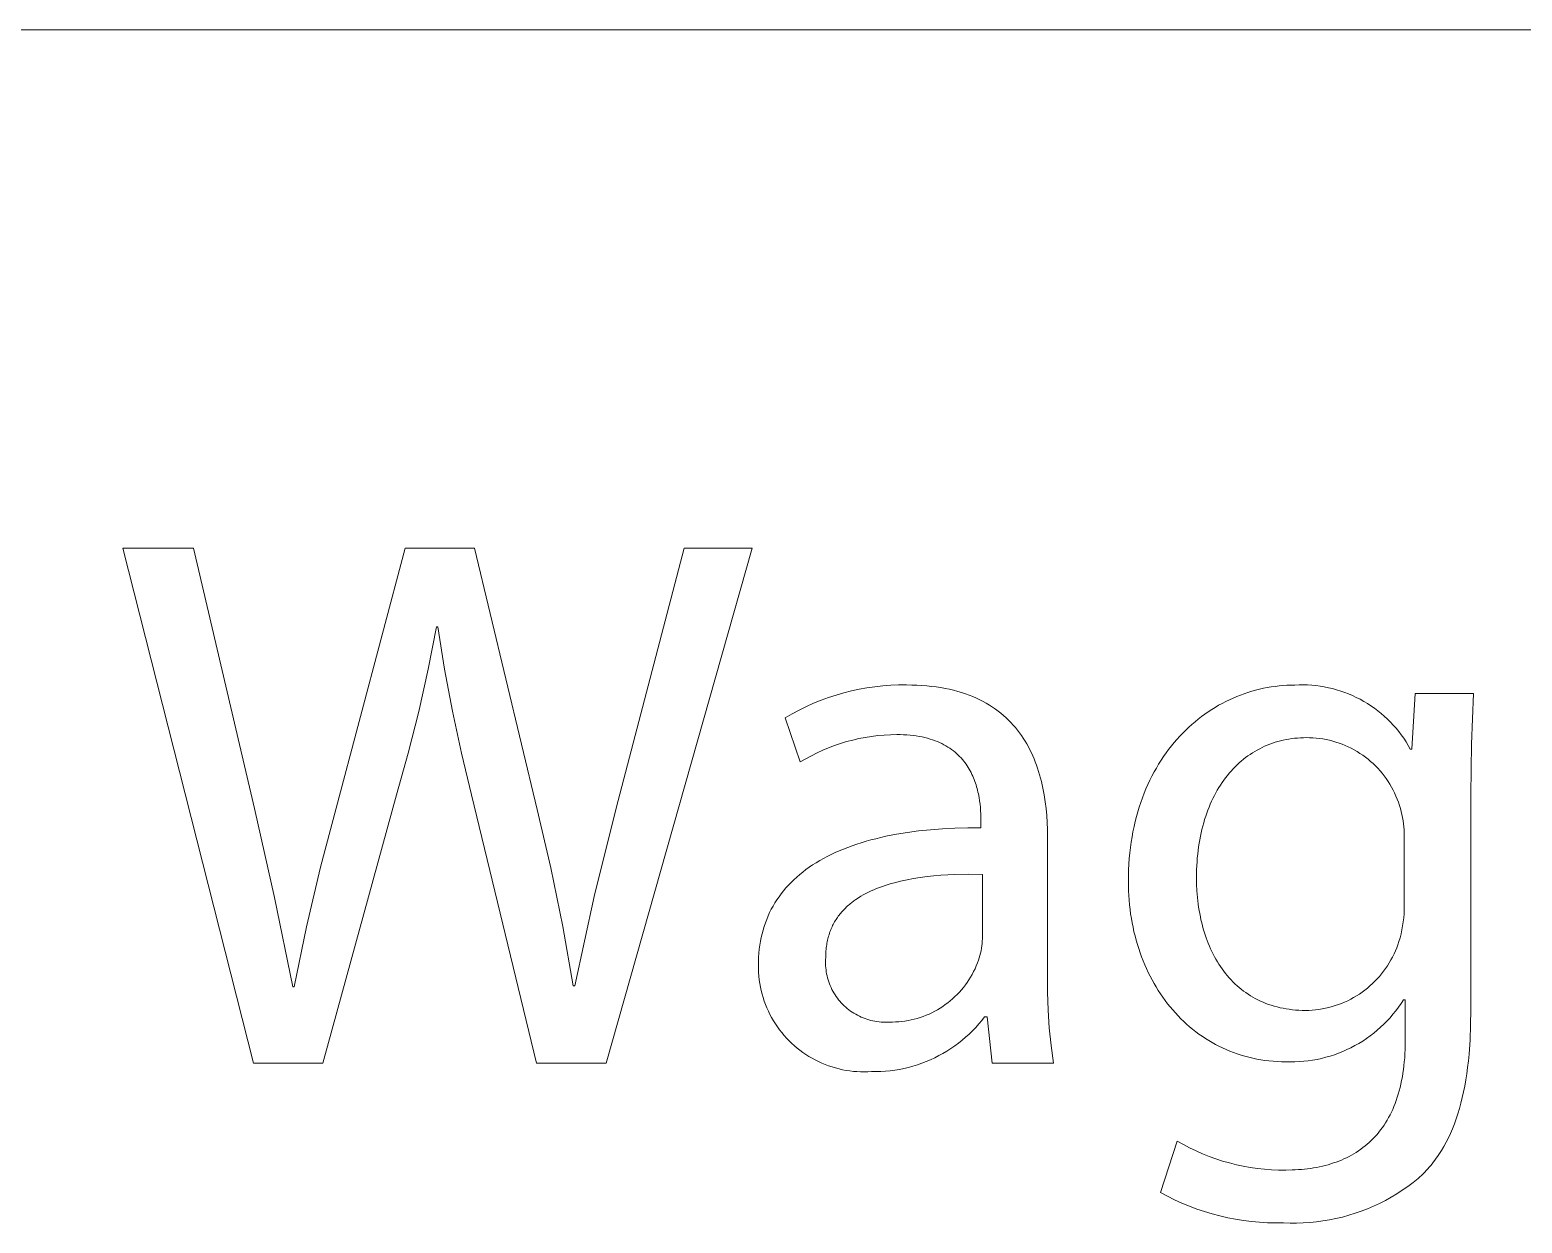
# Model space of a CAD drawing. Header units: millimetres. Extents: x -1246 to 2331, y -493 to 2006.
# Drawn here: x 2033.2 to 2103.1, y -248.9 to -192.9 of the extents above; entities that cross this region are included whole.
import ezdxf

# ---------------------------------------------------------------- set-up
doc = ezdxf.new("R2010")
doc.units = ezdxf.units.MM
doc.header["$MEASUREMENT"] = 0
doc.layers.add('Domyślny', color=7, linetype='Continuous', true_color=0x000000)

msp = doc.modelspace()

# ---------------------------------------------------------------- linework, layer by layer
at = {"layer": 'Domyślny', "color": 18, "lineweight": 15, "true_color": 0x000000}
for p, q in [((2015.086, -192.936), (2327.493, -192.936)), ((2043.656, -241.363), (2037.534, -217.229)), ((2037.534, -217.229), (2040.845, -217.229)), ((2040.845, -217.229), (2043.704, -229.427)), ((2047.528, -229.403), (2050.756, -217.229)), ((2050.756, -217.229), (2054.008, -217.229)), ((2054.008, -217.229), (2056.938, -229.475)), ((2067.016, -217.229), (2060.178, -241.363)), ((2060.643, -229.403), (2063.824, -217.229)), ((2063.824, -217.229), (2067.016, -217.229)), ((2052.221, -220.91), (2051.84, -222.898)), ((2052.293, -220.91), (2052.221, -220.91)), ((2052.604, -222.894), (2052.293, -220.91)), ((2051.84, -222.898), (2051.401, -224.874)), ((2052.97, -224.869), (2052.604, -222.894)), ((2072.394, -223.772), (2072.763, -223.719)), ((2072.763, -223.719), (2073.134, -223.679)), ((2073.134, -223.679), (2073.505, -223.651)), ((2073.505, -223.651), (2073.878, -223.637)), ((2073.878, -223.637), (2074.25, -223.636)), ((2074.25, -223.636), (2074.496, -223.638)), ((2074.496, -223.638), (2074.736, -223.646)), ((2074.736, -223.646), (2074.97, -223.659)), ((2074.97, -223.659), (2075.198, -223.677)), ((2075.198, -223.677), (2075.421, -223.7)), ((2075.421, -223.7), (2075.638, -223.728)), ((2091.329, -223.726), (2091.513, -223.7)), ((2091.513, -223.7), (2091.698, -223.678)), ((2091.698, -223.678), (2091.883, -223.661)), ((2091.883, -223.661), (2092.069, -223.649)), ((2092.069, -223.649), (2092.255, -223.642)), ((2092.255, -223.642), (2092.441, -223.639)), ((2092.441, -223.639), (2092.639, -223.631)), ((2092.639, -223.631), (2092.837, -223.63)), ((2092.837, -223.63), (2093.034, -223.635)), ((2093.034, -223.635), (2093.232, -223.647)), ((2093.232, -223.647), (2093.429, -223.666)), ((2093.429, -223.666), (2093.625, -223.692)), ((2093.625, -223.692), (2093.82, -223.724)), ((2069.894, -224.495), (2070.24, -224.354)), ((2070.24, -224.354), (2070.59, -224.226)), ((2070.59, -224.226), (2070.944, -224.11)), ((2070.944, -224.11), (2071.302, -224.007)), ((2071.302, -224.007), (2071.663, -223.916)), ((2071.663, -223.916), (2072.027, -223.837)), ((2072.027, -223.837), (2072.394, -223.772)), ((2075.638, -223.728), (2075.849, -223.76)), ((2075.849, -223.76), (2076.056, -223.798)), ((2076.056, -223.798), (2076.257, -223.839)), ((2076.257, -223.839), (2076.452, -223.886)), ((2076.452, -223.886), (2076.643, -223.937)), ((2076.643, -223.937), (2076.828, -223.992)), ((2076.828, -223.992), (2077.008, -224.051)), ((2077.008, -224.051), (2077.183, -224.115)), ((2077.183, -224.115), (2077.353, -224.182)), ((2077.353, -224.182), (2077.518, -224.254)), ((2077.518, -224.254), (2077.678, -224.33)), ((2077.678, -224.33), (2077.833, -224.409)), ((2077.833, -224.409), (2077.984, -224.492)), ((2089.035, -224.498), (2089.203, -224.411)), ((2089.203, -224.411), (2089.372, -224.328)), ((2089.372, -224.328), (2089.544, -224.25)), ((2089.544, -224.25), (2089.716, -224.177)), ((2089.716, -224.177), (2089.891, -224.108)), ((2089.891, -224.108), (2090.067, -224.044)), ((2090.067, -224.044), (2090.244, -223.985)), ((2090.244, -223.985), (2090.422, -223.93)), ((2090.422, -223.93), (2090.602, -223.88)), ((2090.602, -223.88), (2090.782, -223.834)), ((2090.782, -223.834), (2090.964, -223.793)), ((2090.964, -223.793), (2091.146, -223.757)), ((2091.146, -223.757), (2091.329, -223.726)), ((2093.82, -223.724), (2094.014, -223.763)), ((2094.014, -223.763), (2094.206, -223.808)), ((2094.206, -223.808), (2094.397, -223.861)), ((2094.397, -223.861), (2094.586, -223.919)), ((2094.586, -223.919), (2094.773, -223.984)), ((2094.773, -223.984), (2094.957, -224.056)), ((2094.957, -224.056), (2095.139, -224.134)), ((2095.139, -224.134), (2095.318, -224.217)), ((2095.318, -224.217), (2095.494, -224.307)), ((2095.494, -224.307), (2095.667, -224.403)), ((2095.667, -224.403), (2095.837, -224.505)), ((2097.921, -226.641), (2098.076, -224.032)), ((2098.076, -224.032), (2100.815, -224.032)), ((2100.815, -224.032), (2100.718, -226.408)), ((2051.401, -224.874), (2050.904, -226.837)), ((2053.39, -226.833), (2052.97, -224.869)), ((2068.568, -225.172), (2068.891, -224.986)), ((2068.891, -224.986), (2069.22, -224.81)), ((2069.22, -224.81), (2069.554, -224.647)), ((2069.554, -224.647), (2069.894, -224.495)), ((2077.984, -224.492), (2078.13, -224.579)), ((2078.13, -224.579), (2078.271, -224.67)), ((2078.271, -224.67), (2078.408, -224.764)), ((2078.408, -224.764), (2078.54, -224.861)), ((2078.54, -224.861), (2078.668, -224.962)), ((2078.668, -224.962), (2078.791, -225.066)), ((2078.791, -225.066), (2078.91, -225.173)), ((2087.915, -225.233), (2088.068, -225.114)), ((2088.068, -225.114), (2088.224, -225)), ((2088.224, -225), (2088.382, -224.891)), ((2088.382, -224.891), (2088.542, -224.786)), ((2088.542, -224.786), (2088.704, -224.685)), ((2088.704, -224.685), (2088.869, -224.589)), ((2088.869, -224.589), (2089.035, -224.498)), ((2095.837, -224.505), (2096.003, -224.613)), ((2096.003, -224.613), (2096.165, -224.726)), ((2096.165, -224.726), (2096.323, -224.845)), ((2096.323, -224.845), (2096.477, -224.969)), ((2096.477, -224.969), (2096.627, -225.098)), ((2096.627, -225.098), (2096.772, -225.233)), ((2069.271, -227.245), (2068.568, -225.172)), ((2078.91, -225.173), (2079.025, -225.283)), ((2079.025, -225.283), (2079.136, -225.396)), ((2079.136, -225.396), (2079.242, -225.512)), ((2079.242, -225.512), (2079.345, -225.631)), ((2079.345, -225.631), (2079.443, -225.752)), ((2079.443, -225.752), (2079.538, -225.877)), ((2087.186, -225.89), (2087.326, -225.75)), ((2087.326, -225.75), (2087.469, -225.614)), ((2087.469, -225.614), (2087.615, -225.483)), ((2087.615, -225.483), (2087.764, -225.356)), ((2087.764, -225.356), (2087.915, -225.233)), ((2096.772, -225.233), (2096.913, -225.372)), ((2096.913, -225.372), (2097.048, -225.516)), ((2097.048, -225.516), (2097.179, -225.664)), ((2097.179, -225.664), (2097.304, -225.817)), ((2097.304, -225.817), (2097.424, -225.974)), ((2070.874, -226.473), (2070.597, -226.579)), ((2071.156, -226.377), (2070.874, -226.473)), ((2071.44, -226.291), (2071.156, -226.377)), ((2071.727, -226.215), (2071.44, -226.291)), ((2072.016, -226.148), (2071.727, -226.215)), ((2072.308, -226.091), (2072.016, -226.148)), ((2072.601, -226.045), (2072.308, -226.091)), ((2072.896, -226.008), (2072.601, -226.045)), ((2073.192, -225.981), (2072.896, -226.008)), ((2073.489, -225.965), (2073.192, -225.981)), ((2073.786, -225.958), (2073.489, -225.965)), ((2073.95, -225.96), (2073.786, -225.958)), ((2074.109, -225.966), (2073.95, -225.96)), ((2074.264, -225.975), (2074.109, -225.966)), ((2074.415, -225.988), (2074.264, -225.975)), ((2074.561, -226.004), (2074.415, -225.988)), ((2074.703, -226.024), (2074.561, -226.004)), ((2074.841, -226.046), (2074.703, -226.024)), ((2074.974, -226.072), (2074.841, -226.046)), ((2075.104, -226.101), (2074.974, -226.072)), ((2075.229, -226.133), (2075.104, -226.101)), ((2075.35, -226.169), (2075.229, -226.133)), ((2075.468, -226.206), (2075.35, -226.169)), ((2075.581, -226.247), (2075.468, -226.206)), ((2075.691, -226.29), (2075.581, -226.247)), ((2075.797, -226.336), (2075.691, -226.29)), ((2075.899, -226.385), (2075.797, -226.336)), ((2075.998, -226.435), (2075.899, -226.385)), ((2076.093, -226.488), (2075.998, -226.435)), ((2076.185, -226.544), (2076.093, -226.488)), ((2079.538, -225.877), (2079.628, -226.003)), ((2079.628, -226.003), (2079.715, -226.133)), ((2079.715, -226.133), (2079.798, -226.264)), ((2079.798, -226.264), (2079.878, -226.398)), ((2079.878, -226.398), (2079.953, -226.534)), ((2086.527, -226.656), (2086.653, -226.494)), ((2086.653, -226.494), (2086.781, -226.337)), ((2086.781, -226.337), (2086.913, -226.184)), ((2086.913, -226.184), (2087.048, -226.035)), ((2087.048, -226.035), (2087.186, -225.89)), ((2091.024, -226.509), (2090.907, -226.564)), ((2091.144, -226.458), (2091.024, -226.509)), ((2091.265, -226.41), (2091.144, -226.458)), ((2091.388, -226.366), (2091.265, -226.41)), ((2091.512, -226.324), (2091.388, -226.366)), ((2091.638, -226.287), (2091.512, -226.324)), ((2091.765, -226.253), (2091.638, -226.287)), ((2091.894, -226.222), (2091.765, -226.253)), ((2092.025, -226.195), (2091.894, -226.222)), ((2092.157, -226.171), (2092.025, -226.195)), ((2092.29, -226.151), (2092.157, -226.171)), ((2092.425, -226.134), (2092.29, -226.151)), ((2092.561, -226.122), (2092.425, -226.134)), ((2092.698, -226.112), (2092.561, -226.122)), ((2092.837, -226.107), (2092.698, -226.112)), ((2092.977, -226.105), (2092.837, -226.107)), ((2093.133, -226.106), (2092.977, -226.105)), ((2093.289, -226.113), (2093.133, -226.106)), ((2093.445, -226.125), (2093.289, -226.113)), ((2093.6, -226.143), (2093.445, -226.125)), ((2093.755, -226.166), (2093.6, -226.143)), ((2093.908, -226.194), (2093.755, -226.166)), ((2094.061, -226.227), (2093.908, -226.194)), ((2094.212, -226.266), (2094.061, -226.227)), ((2094.362, -226.31), (2094.212, -226.266)), ((2094.51, -226.359), (2094.362, -226.31)), ((2094.657, -226.413), (2094.51, -226.359)), ((2094.801, -226.472), (2094.657, -226.413)), ((2094.944, -226.536), (2094.801, -226.472)), ((2097.424, -225.974), (2097.539, -226.135)), ((2097.539, -226.135), (2097.648, -226.3)), ((2097.648, -226.3), (2097.752, -226.469)), ((2097.752, -226.469), (2097.849, -226.641)), ((2100.718, -226.408), (2100.684, -228.785)), ((2050.904, -226.837), (2050.351, -228.784)), ((2053.865, -228.784), (2053.39, -226.833)), ((2069.527, -227.094), (2069.271, -227.245)), ((2069.787, -226.951), (2069.527, -227.094)), ((2070.053, -226.818), (2069.787, -226.951)), ((2070.323, -226.694), (2070.053, -226.818)), ((2070.597, -226.579), (2070.323, -226.694)), ((2076.273, -226.601), (2076.185, -226.544)), ((2076.358, -226.661), (2076.273, -226.601)), ((2076.44, -226.722), (2076.358, -226.661)), ((2076.518, -226.786), (2076.44, -226.722)), ((2076.593, -226.851), (2076.518, -226.786)), ((2076.665, -226.918), (2076.593, -226.851)), ((2076.734, -226.987), (2076.665, -226.918)), ((2076.8, -227.057), (2076.734, -226.987)), ((2076.864, -227.129), (2076.8, -227.057)), ((2076.924, -227.202), (2076.864, -227.129)), ((2076.981, -227.276), (2076.924, -227.202)), ((2079.953, -226.534), (2080.025, -226.672)), ((2080.025, -226.672), (2080.094, -226.813)), ((2080.094, -226.813), (2080.159, -226.955)), ((2080.159, -226.955), (2080.221, -227.099)), ((2080.221, -227.099), (2080.279, -227.245)), ((2086.058, -227.345), (2086.17, -227.166)), ((2086.17, -227.166), (2086.286, -226.992)), ((2086.286, -226.992), (2086.405, -226.822)), ((2086.405, -226.822), (2086.527, -226.656)), ((2089.929, -227.203), (2089.83, -227.29)), ((2090.03, -227.12), (2089.929, -227.203)), ((2090.133, -227.039), (2090.03, -227.12)), ((2090.238, -226.961), (2090.133, -227.039)), ((2090.345, -226.887), (2090.238, -226.961)), ((2090.454, -226.816), (2090.345, -226.887)), ((2090.564, -226.748), (2090.454, -226.816)), ((2090.677, -226.684), (2090.564, -226.748)), ((2090.791, -226.622), (2090.677, -226.684)), ((2090.907, -226.564), (2090.791, -226.622)), ((2095.084, -226.605), (2094.944, -226.536)), ((2095.222, -226.679), (2095.084, -226.605)), ((2095.357, -226.757), (2095.222, -226.679)), ((2095.489, -226.84), (2095.357, -226.757)), ((2095.618, -226.927), (2095.489, -226.84)), ((2095.745, -227.019), (2095.618, -226.927)), ((2095.868, -227.115), (2095.745, -227.019)), ((2095.987, -227.216), (2095.868, -227.115)), ((2096.103, -227.32), (2095.987, -227.216)), ((2097.849, -226.641), (2097.921, -226.641)), ((2077.036, -227.351), (2076.981, -227.276)), ((2077.088, -227.428), (2077.036, -227.351)), ((2077.138, -227.506), (2077.088, -227.428)), ((2077.185, -227.584), (2077.138, -227.506)), ((2077.229, -227.664), (2077.185, -227.584)), ((2077.271, -227.744), (2077.229, -227.664)), ((2077.311, -227.825), (2077.271, -227.744)), ((2077.349, -227.907), (2077.311, -227.825)), ((2077.384, -227.989), (2077.349, -227.907)), ((2080.279, -227.245), (2080.335, -227.393)), ((2080.335, -227.393), (2080.387, -227.542)), ((2080.387, -227.542), (2080.435, -227.693)), ((2080.435, -227.693), (2080.481, -227.845)), ((2080.481, -227.845), (2080.524, -227.999)), ((2085.647, -228.1), (2085.744, -227.905)), ((2085.744, -227.905), (2085.845, -227.714)), ((2085.845, -227.714), (2085.95, -227.527)), ((2085.95, -227.527), (2086.058, -227.345)), ((2089.279, -227.875), (2089.194, -227.983)), ((2089.365, -227.77), (2089.279, -227.875)), ((2089.454, -227.668), (2089.365, -227.77)), ((2089.545, -227.569), (2089.454, -227.668)), ((2089.638, -227.473), (2089.545, -227.569)), ((2089.733, -227.38), (2089.638, -227.473)), ((2089.83, -227.29), (2089.733, -227.38)), ((2096.216, -227.428), (2096.103, -227.32)), ((2096.325, -227.541), (2096.216, -227.428)), ((2096.429, -227.656), (2096.325, -227.541)), ((2096.53, -227.776), (2096.429, -227.656)), ((2096.627, -227.898), (2096.53, -227.776)), ((2096.719, -228.024), (2096.627, -227.898)), ((2077.417, -228.072), (2077.384, -227.989)), ((2077.448, -228.155), (2077.417, -228.072)), ((2077.477, -228.238), (2077.448, -228.155)), ((2077.504, -228.321), (2077.477, -228.238)), ((2077.529, -228.405), (2077.504, -228.321)), ((2077.552, -228.488), (2077.529, -228.405)), ((2077.574, -228.571), (2077.552, -228.488)), ((2077.594, -228.655), (2077.574, -228.571)), ((2080.524, -227.999), (2080.564, -228.153)), ((2080.564, -228.153), (2080.601, -228.31)), ((2080.601, -228.31), (2080.635, -228.467)), ((2080.635, -228.467), (2080.666, -228.625)), ((2085.379, -228.71), (2085.465, -228.502)), ((2085.465, -228.502), (2085.554, -228.299)), ((2085.554, -228.299), (2085.647, -228.1)), ((2088.807, -228.567), (2088.736, -228.692)), ((2088.879, -228.444), (2088.807, -228.567)), ((2088.955, -228.325), (2088.879, -228.444)), ((2089.032, -228.208), (2088.955, -228.325)), ((2089.112, -228.094), (2089.032, -228.208)), ((2089.194, -227.983), (2089.112, -228.094)), ((2096.807, -228.153), (2096.719, -228.024)), ((2096.89, -228.286), (2096.807, -228.153)), ((2096.969, -228.42), (2096.89, -228.286)), ((2097.043, -228.558), (2096.969, -228.42)), ((2097.112, -228.698), (2097.043, -228.558)), ((2050.351, -228.784), (2046.908, -241.363)), ((2056.915, -241.363), (2053.865, -228.784)), ((2077.612, -228.738), (2077.594, -228.655)), ((2077.643, -228.902), (2077.612, -228.738)), ((2077.669, -229.065), (2077.643, -228.902)), ((2077.689, -229.225), (2077.669, -229.065)), ((2077.705, -229.382), (2077.689, -229.225)), ((2080.666, -228.625), (2080.695, -228.784)), ((2080.695, -228.784), (2080.744, -229.105)), ((2080.744, -229.105), (2080.783, -229.428)), ((2085.149, -229.355), (2085.222, -229.136)), ((2085.222, -229.136), (2085.298, -228.921)), ((2085.298, -228.921), (2085.379, -228.71)), ((2088.478, -229.22), (2088.42, -229.358)), ((2088.539, -229.084), (2088.478, -229.22)), ((2088.602, -228.95), (2088.539, -229.084)), ((2088.668, -228.82), (2088.602, -228.95)), ((2088.736, -228.692), (2088.668, -228.82)), ((2097.177, -228.84), (2097.112, -228.698)), ((2097.236, -228.984), (2097.177, -228.84)), ((2097.291, -229.131), (2097.236, -228.984)), ((2097.34, -229.279), (2097.291, -229.131)), ((2097.385, -229.428), (2097.34, -229.279)), ((2100.684, -228.785), (2100.684, -238.851)), ((2043.704, -229.427), (2044.639, -233.594)), ((2046.79, -232.175), (2047.528, -229.403)), ((2056.938, -229.475), (2057.588, -232.209)), ((2059.611, -233.551), (2060.643, -229.403)), ((2077.716, -229.535), (2077.705, -229.382)), ((2077.723, -229.682), (2077.716, -229.535)), ((2077.727, -229.825), (2077.723, -229.682)), ((2077.729, -229.961), (2077.727, -229.825)), ((2077.729, -230.33), (2077.729, -229.961)), ((2080.783, -229.428), (2080.813, -229.754)), ((2080.813, -229.754), (2080.834, -230.08)), ((2084.959, -230.037), (2085.018, -229.806)), ((2085.018, -229.806), (2085.081, -229.579)), ((2085.081, -229.579), (2085.149, -229.355)), ((2088.213, -229.939), (2088.168, -230.091)), ((2088.261, -229.79), (2088.213, -229.939)), ((2088.311, -229.644), (2088.261, -229.79)), ((2088.364, -229.5), (2088.311, -229.644)), ((2088.42, -229.358), (2088.364, -229.5)), ((2097.423, -229.569), (2097.385, -229.428)), ((2097.457, -229.711), (2097.423, -229.569)), ((2097.486, -229.854), (2097.457, -229.711)), ((2097.511, -229.998), (2097.486, -229.854)), ((2097.531, -230.142), (2097.511, -229.998)), ((2073.281, -230.729), (2073.774, -230.632)), ((2073.774, -230.632), (2074.285, -230.549)), ((2074.285, -230.549), (2074.815, -230.479)), ((2074.815, -230.479), (2075.362, -230.422)), ((2075.362, -230.422), (2075.927, -230.379)), ((2075.927, -230.379), (2076.51, -230.349)), ((2076.51, -230.349), (2077.111, -230.333)), ((2077.111, -230.333), (2077.729, -230.33)), ((2080.834, -230.08), (2080.846, -230.408)), ((2080.846, -230.408), (2080.85, -230.735)), ((2084.811, -230.754), (2084.855, -230.511)), ((2084.855, -230.511), (2084.905, -230.272)), ((2084.905, -230.272), (2084.959, -230.037)), ((2088.049, -230.561), (2088.015, -230.723)), ((2088.086, -230.402), (2088.049, -230.561)), ((2088.126, -230.245), (2088.086, -230.402)), ((2088.168, -230.091), (2088.126, -230.245)), ((2097.547, -230.287), (2097.531, -230.142)), ((2097.558, -230.432), (2097.547, -230.287)), ((2097.564, -230.578), (2097.558, -230.432)), ((2097.566, -230.724), (2097.564, -230.578)), ((2070.902, -231.493), (2071.094, -231.407)), ((2071.094, -231.407), (2071.292, -231.325)), ((2071.292, -231.325), (2071.494, -231.246)), ((2071.494, -231.246), (2071.701, -231.17)), ((2071.701, -231.17), (2071.912, -231.097)), ((2071.912, -231.097), (2072.129, -231.028)), ((2072.129, -231.028), (2072.35, -230.962)), ((2072.35, -230.962), (2072.576, -230.899)), ((2072.576, -230.899), (2072.806, -230.839)), ((2072.806, -230.839), (2073.281, -230.729)), ((2080.85, -230.735), (2080.85, -237.204)), ((2084.707, -231.506), (2084.737, -231.252)), ((2084.737, -231.252), (2084.771, -231.001)), ((2084.771, -231.001), (2084.811, -230.754)), ((2087.906, -231.394), (2087.887, -231.567)), ((2087.929, -231.223), (2087.906, -231.394)), ((2087.955, -231.054), (2087.929, -231.223)), ((2087.983, -230.887), (2087.955, -231.054)), ((2088.015, -230.723), (2087.983, -230.887)), ((2097.563, -230.87), (2097.566, -230.724)), ((2097.563, -233.991), (2097.563, -230.87)), ((2069.689, -232.178), (2069.847, -232.071)), ((2069.847, -232.071), (2070.011, -231.967)), ((2070.011, -231.967), (2070.179, -231.866)), ((2070.179, -231.866), (2070.353, -231.768)), ((2070.353, -231.768), (2070.531, -231.673)), ((2070.531, -231.673), (2070.714, -231.581)), ((2070.714, -231.581), (2070.902, -231.493)), ((2084.65, -232.292), (2084.664, -232.026)), ((2084.664, -232.026), (2084.683, -231.764)), ((2084.683, -231.764), (2084.707, -231.506)), ((2087.856, -231.922), (2087.837, -232.285)), ((2087.87, -231.743), (2087.856, -231.922)), ((2087.887, -231.567), (2087.87, -231.743)), ((2046.134, -234.967), (2046.79, -232.175)), ((2057.588, -232.209), (2058.152, -234.961)), ((2068.841, -232.886), (2068.97, -232.76)), ((2068.97, -232.76), (2069.104, -232.638)), ((2069.104, -232.638), (2069.243, -232.518)), ((2069.243, -232.518), (2069.386, -232.402)), ((2069.386, -232.402), (2069.535, -232.288)), ((2069.535, -232.288), (2069.689, -232.178)), ((2074.271, -232.764), (2073.971, -232.829)), ((2074.578, -232.708), (2074.271, -232.764)), ((2074.89, -232.659), (2074.578, -232.708)), ((2075.206, -232.618), (2074.89, -232.659)), ((2075.526, -232.584), (2075.206, -232.618)), ((2075.849, -232.556), (2075.526, -232.584)), ((2076.174, -232.535), (2075.849, -232.556)), ((2076.5, -232.52), (2076.174, -232.535)), ((2077.152, -232.505), (2076.5, -232.52)), ((2077.8, -232.51), (2077.152, -232.505)), ((2077.8, -235.524), (2077.8, -232.51)), ((2084.639, -232.835), (2084.642, -232.562)), ((2084.642, -232.562), (2084.65, -232.292)), ((2087.837, -232.285), (2087.831, -232.657)), ((2087.831, -232.657), (2087.836, -232.974)), ((2068.274, -233.558), (2068.377, -233.418)), ((2068.377, -233.418), (2068.485, -233.28)), ((2068.485, -233.28), (2068.599, -233.146)), ((2068.599, -233.146), (2068.718, -233.014)), ((2068.718, -233.014), (2068.841, -232.886)), ((2072.219, -233.473), (2072.103, -233.54)), ((2072.339, -233.408), (2072.219, -233.473)), ((2072.461, -233.346), (2072.339, -233.408)), ((2072.586, -233.287), (2072.461, -233.346)), ((2072.714, -233.23), (2072.586, -233.287)), ((2072.845, -233.176), (2072.714, -233.23)), ((2072.978, -233.124), (2072.845, -233.176)), ((2073.113, -233.075), (2072.978, -233.124)), ((2073.251, -233.028), (2073.113, -233.075)), ((2073.391, -232.984), (2073.251, -233.028)), ((2073.533, -232.942), (2073.391, -232.984)), ((2073.677, -232.902), (2073.533, -232.942)), ((2073.971, -232.829), (2073.677, -232.902)), ((2084.641, -233.06), (2084.639, -232.835)), ((2084.648, -233.282), (2084.641, -233.06)), ((2084.659, -233.503), (2084.648, -233.282)), ((2084.674, -233.721), (2084.659, -233.503)), ((2087.836, -232.974), (2087.851, -233.288)), ((2087.851, -233.288), (2087.876, -233.598)), ((2044.639, -233.594), (2045.491, -237.778)), ((2058.713, -237.73), (2059.611, -233.551)), ((2067.834, -234.304), (2067.912, -234.149)), ((2067.912, -234.149), (2067.994, -233.997)), ((2067.994, -233.997), (2068.082, -233.848)), ((2068.082, -233.848), (2068.175, -233.701)), ((2068.175, -233.701), (2068.274, -233.558)), ((2071.292, -234.183), (2071.249, -234.23)), ((2071.336, -234.137), (2071.292, -234.183)), ((2071.381, -234.092), (2071.336, -234.137)), ((2071.426, -234.048), (2071.381, -234.092)), ((2071.473, -234.004), (2071.426, -234.048)), ((2071.521, -233.962), (2071.473, -234.004)), ((2071.569, -233.92), (2071.521, -233.962)), ((2071.619, -233.878), (2071.569, -233.92)), ((2071.669, -233.838), (2071.619, -233.878)), ((2071.773, -233.759), (2071.669, -233.838)), ((2071.879, -233.683), (2071.773, -233.759)), ((2071.989, -233.61), (2071.879, -233.683)), ((2072.103, -233.54), (2071.989, -233.61)), ((2084.694, -233.938), (2084.674, -233.721)), ((2084.719, -234.153), (2084.694, -233.938)), ((2084.747, -234.366), (2084.719, -234.153)), ((2087.876, -233.598), (2087.911, -233.902)), ((2087.911, -233.902), (2087.932, -234.053)), ((2087.932, -234.053), (2087.956, -234.202)), ((2087.956, -234.202), (2087.982, -234.35)), ((2097.553, -234.367), (2097.562, -234.179)), ((2097.562, -234.179), (2097.563, -233.991)), ((2067.576, -234.954), (2067.633, -234.787)), ((2067.633, -234.787), (2067.695, -234.623)), ((2067.695, -234.623), (2067.762, -234.462)), ((2067.762, -234.462), (2067.834, -234.304)), ((2070.815, -234.853), (2070.786, -234.911)), ((2070.845, -234.797), (2070.815, -234.853)), ((2070.877, -234.741), (2070.845, -234.797)), ((2070.909, -234.686), (2070.877, -234.741)), ((2070.943, -234.632), (2070.909, -234.686)), ((2070.977, -234.579), (2070.943, -234.632)), ((2071.013, -234.527), (2070.977, -234.579)), ((2071.05, -234.475), (2071.013, -234.527)), ((2071.087, -234.424), (2071.05, -234.475)), ((2071.126, -234.375), (2071.087, -234.424)), ((2071.166, -234.326), (2071.126, -234.375)), ((2071.207, -234.277), (2071.166, -234.326)), ((2071.249, -234.23), (2071.207, -234.277)), ((2084.78, -234.577), (2084.747, -234.366)), ((2084.817, -234.786), (2084.78, -234.577)), ((2084.858, -234.992), (2084.817, -234.786)), ((2087.982, -234.35), (2088.011, -234.497)), ((2088.011, -234.497), (2088.042, -234.642)), ((2088.042, -234.642), (2088.076, -234.785)), ((2088.076, -234.785), (2088.112, -234.927)), ((2097.489, -234.927), (2097.517, -234.741)), ((2097.517, -234.741), (2097.538, -234.554)), ((2097.538, -234.554), (2097.553, -234.367)), ((2045.562, -237.778), (2046.134, -234.967)), ((2058.152, -234.961), (2058.63, -237.73)), ((2067.403, -235.648), (2067.439, -235.47)), ((2067.439, -235.47), (2067.479, -235.295)), ((2067.479, -235.295), (2067.525, -235.123)), ((2067.525, -235.123), (2067.576, -234.954)), ((2070.546, -235.602), (2070.532, -235.67)), ((2070.562, -235.534), (2070.546, -235.602)), ((2070.578, -235.468), (2070.562, -235.534)), ((2070.597, -235.402), (2070.578, -235.468)), ((2070.616, -235.338), (2070.597, -235.402)), ((2070.637, -235.274), (2070.616, -235.338)), ((2070.659, -235.211), (2070.637, -235.274)), ((2070.682, -235.149), (2070.659, -235.211)), ((2070.706, -235.088), (2070.682, -235.149)), ((2070.732, -235.028), (2070.706, -235.088)), ((2070.758, -234.969), (2070.732, -235.028)), ((2070.786, -234.911), (2070.758, -234.969)), ((2077.796, -235.637), (2077.8, -235.524)), ((2084.903, -235.197), (2084.858, -234.992)), ((2084.952, -235.398), (2084.903, -235.197)), ((2085.005, -235.598), (2084.952, -235.398)), ((2085.062, -235.795), (2085.005, -235.598)), ((2088.112, -234.927), (2088.151, -235.067)), ((2088.151, -235.067), (2088.192, -235.206)), ((2088.192, -235.206), (2088.235, -235.343)), ((2088.235, -235.343), (2088.282, -235.478)), ((2088.282, -235.478), (2088.33, -235.611)), ((2097.313, -235.659), (2097.367, -235.478)), ((2097.367, -235.478), (2097.414, -235.296)), ((2097.414, -235.296), (2097.455, -235.112)), ((2097.455, -235.112), (2097.489, -234.927)), ((2067.316, -236.388), (2067.33, -236.199)), ((2067.33, -236.199), (2067.349, -236.013)), ((2067.349, -236.013), (2067.374, -235.829)), ((2067.374, -235.829), (2067.403, -235.648)), ((2070.465, -236.25), (2070.463, -236.327)), ((2070.469, -236.175), (2070.465, -236.25)), ((2070.473, -236.1), (2070.469, -236.175)), ((2070.48, -236.025), (2070.473, -236.1)), ((2070.487, -235.952), (2070.48, -236.025)), ((2070.497, -235.88), (2070.487, -235.952)), ((2070.507, -235.809), (2070.497, -235.88)), ((2070.519, -235.739), (2070.507, -235.809)), ((2070.532, -235.67), (2070.519, -235.739)), ((2077.688, -236.308), (2077.715, -236.198)), ((2077.715, -236.198), (2077.739, -236.087)), ((2077.739, -236.087), (2077.759, -235.975)), ((2077.759, -235.975), (2077.775, -235.863)), ((2077.775, -235.863), (2077.787, -235.75)), ((2077.787, -235.75), (2077.796, -235.637)), ((2085.123, -235.99), (2085.062, -235.795)), ((2085.188, -236.182), (2085.123, -235.99)), ((2085.257, -236.372), (2085.188, -236.182)), ((2088.33, -235.611), (2088.381, -235.743)), ((2088.381, -235.743), (2088.435, -235.872)), ((2088.435, -235.872), (2088.491, -236)), ((2088.491, -236), (2088.55, -236.125)), ((2088.55, -236.125), (2088.611, -236.248)), ((2088.611, -236.248), (2088.675, -236.37)), ((2097.015, -236.384), (2097.085, -236.243)), ((2097.085, -236.243), (2097.149, -236.1)), ((2097.149, -236.1), (2097.209, -235.955)), ((2097.209, -235.955), (2097.264, -235.808)), ((2097.264, -235.808), (2097.313, -235.659)), ((2067.305, -236.775), (2067.308, -236.58)), ((2067.307, -236.945), (2067.305, -236.775)), ((2067.314, -237.115), (2067.307, -236.945)), ((2067.308, -236.58), (2067.316, -236.388)), ((2070.456, -236.502), (2070.453, -236.598)), ((2070.453, -236.598), (2070.453, -236.694)), ((2070.453, -236.694), (2070.457, -236.791)), ((2070.462, -236.405), (2070.456, -236.502)), ((2070.457, -236.791), (2070.463, -236.887)), ((2070.463, -236.327), (2070.462, -236.405)), ((2070.463, -236.887), (2070.474, -236.983)), ((2070.474, -236.983), (2070.487, -237.078)), ((2077.391, -237.066), (2077.456, -236.934)), ((2077.456, -236.934), (2077.516, -236.799)), ((2077.516, -236.799), (2077.571, -236.663)), ((2077.571, -236.663), (2077.621, -236.525)), ((2077.621, -236.525), (2077.656, -236.417)), ((2077.656, -236.417), (2077.688, -236.308)), ((2085.329, -236.559), (2085.257, -236.372)), ((2085.405, -236.743), (2085.329, -236.559)), ((2085.485, -236.924), (2085.405, -236.743)), ((2085.569, -237.103), (2085.485, -236.924)), ((2088.675, -236.37), (2088.741, -236.489)), ((2088.741, -236.489), (2088.809, -236.605)), ((2088.809, -236.605), (2088.88, -236.72)), ((2088.88, -236.72), (2088.954, -236.832)), ((2088.954, -236.832), (2089.03, -236.942)), ((2089.03, -236.942), (2089.109, -237.049)), ((2096.598, -237.049), (2096.691, -236.921)), ((2096.691, -236.921), (2096.779, -236.791)), ((2096.779, -236.791), (2096.862, -236.658)), ((2096.862, -236.658), (2096.941, -236.522)), ((2096.941, -236.522), (2097.015, -236.384)), ((2067.327, -237.285), (2067.314, -237.115)), ((2067.346, -237.454), (2067.327, -237.285)), ((2067.371, -237.622), (2067.346, -237.454)), ((2067.401, -237.79), (2067.371, -237.622)), ((2070.487, -237.078), (2070.504, -237.173)), ((2070.504, -237.173), (2070.524, -237.267)), ((2070.524, -237.267), (2070.547, -237.361)), ((2070.547, -237.361), (2070.574, -237.453)), ((2070.574, -237.453), (2070.603, -237.545)), ((2070.603, -237.545), (2070.636, -237.636)), ((2070.636, -237.636), (2070.672, -237.725)), ((2076.914, -237.807), (2077.004, -237.69)), ((2077.004, -237.69), (2077.09, -237.571)), ((2077.09, -237.571), (2077.172, -237.449)), ((2077.172, -237.449), (2077.249, -237.324)), ((2077.249, -237.324), (2077.322, -237.196)), ((2077.322, -237.196), (2077.391, -237.066)), ((2080.85, -237.204), (2080.85, -238.038)), ((2085.656, -237.278), (2085.569, -237.103)), ((2085.747, -237.451), (2085.656, -237.278)), ((2085.841, -237.621), (2085.747, -237.451)), ((2085.939, -237.788), (2085.841, -237.621)), ((2089.109, -237.049), (2089.19, -237.154)), ((2089.19, -237.154), (2089.273, -237.256)), ((2089.273, -237.256), (2089.36, -237.356)), ((2089.36, -237.356), (2089.448, -237.453)), ((2089.448, -237.453), (2089.539, -237.547)), ((2089.539, -237.547), (2089.633, -237.639)), ((2089.633, -237.639), (2089.729, -237.728)), ((2095.959, -237.738), (2096.075, -237.633)), ((2096.075, -237.633), (2096.188, -237.523)), ((2096.188, -237.523), (2096.296, -237.41)), ((2096.296, -237.41), (2096.401, -237.293)), ((2096.401, -237.293), (2096.502, -237.172)), ((2096.502, -237.172), (2096.598, -237.049)), ((2045.491, -237.778), (2045.562, -237.778)), ((2058.63, -237.73), (2058.713, -237.73)), ((2067.438, -237.956), (2067.401, -237.79)), ((2067.479, -238.121), (2067.438, -237.956)), ((2067.527, -238.284), (2067.479, -238.121)), ((2067.58, -238.446), (2067.527, -238.284)), ((2070.672, -237.725), (2070.711, -237.813)), ((2070.711, -237.813), (2070.753, -237.9)), ((2070.753, -237.9), (2070.798, -237.985)), ((2070.798, -237.985), (2070.846, -238.069)), ((2070.846, -238.069), (2070.896, -238.151)), ((2070.896, -238.151), (2070.95, -238.231)), ((2070.95, -238.231), (2071.006, -238.309)), ((2071.006, -238.309), (2071.065, -238.386)), ((2071.065, -238.386), (2071.126, -238.46)), ((2076.297, -238.436), (2076.408, -238.34)), ((2076.408, -238.34), (2076.517, -238.241)), ((2076.517, -238.241), (2076.622, -238.137)), ((2076.622, -238.137), (2076.723, -238.031)), ((2076.723, -238.031), (2076.82, -237.92)), ((2076.82, -237.92), (2076.914, -237.807)), ((2080.85, -238.038), (2080.879, -238.872)), ((2086.04, -237.951), (2085.939, -237.788)), ((2086.145, -238.112), (2086.04, -237.951)), ((2086.253, -238.269), (2086.145, -238.112)), ((2086.364, -238.423), (2086.253, -238.269)), ((2089.729, -237.728), (2089.827, -237.814)), ((2089.827, -237.814), (2089.928, -237.897)), ((2089.928, -237.897), (2090.032, -237.977)), ((2090.032, -237.977), (2090.138, -238.054)), ((2090.138, -238.054), (2090.247, -238.128)), ((2090.247, -238.128), (2090.358, -238.199)), ((2090.358, -238.199), (2090.471, -238.267)), ((2090.471, -238.267), (2090.587, -238.331)), ((2090.587, -238.331), (2090.706, -238.392)), ((2090.706, -238.392), (2090.827, -238.45)), ((2094.915, -238.43), (2095.055, -238.36)), ((2095.055, -238.36), (2095.193, -238.284)), ((2095.193, -238.284), (2095.328, -238.204)), ((2095.328, -238.204), (2095.46, -238.12)), ((2095.46, -238.12), (2095.59, -238.031)), ((2095.59, -238.031), (2095.716, -237.938)), ((2095.716, -237.938), (2095.839, -237.84)), ((2095.839, -237.84), (2095.959, -237.738)), ((2097.528, -238.386), (2097.413, -238.563)), ((2097.611, -238.386), (2097.528, -238.386)), ((2097.611, -240.316), (2097.611, -238.386)), ((2067.639, -238.606), (2067.58, -238.446)), ((2067.703, -238.763), (2067.639, -238.606)), ((2067.773, -238.919), (2067.703, -238.763)), ((2067.848, -239.072), (2067.773, -238.919)), ((2067.928, -239.222), (2067.848, -239.072)), ((2071.126, -238.46), (2071.19, -238.532)), ((2071.19, -238.532), (2071.257, -238.602)), ((2071.257, -238.602), (2071.325, -238.669)), ((2071.325, -238.669), (2071.396, -238.734)), ((2071.396, -238.734), (2071.47, -238.797)), ((2071.47, -238.797), (2071.545, -238.857)), ((2071.545, -238.857), (2071.622, -238.915)), ((2071.622, -238.915), (2071.702, -238.969)), ((2071.702, -238.969), (2071.783, -239.021)), ((2071.783, -239.021), (2071.866, -239.07)), ((2071.866, -239.07), (2071.95, -239.117)), ((2075.165, -239.114), (2075.3, -239.056)), ((2075.3, -239.056), (2075.434, -238.994)), ((2075.434, -238.994), (2075.565, -238.927)), ((2075.565, -238.927), (2075.693, -238.855)), ((2075.693, -238.855), (2075.82, -238.78)), ((2075.82, -238.78), (2075.943, -238.7)), ((2075.943, -238.7), (2076.064, -238.616)), ((2076.064, -238.616), (2076.182, -238.528)), ((2076.182, -238.528), (2076.297, -238.436)), ((2080.879, -238.872), (2080.936, -239.704)), ((2086.479, -238.573), (2086.364, -238.423)), ((2086.596, -238.721), (2086.479, -238.573)), ((2086.717, -238.864), (2086.596, -238.721)), ((2086.842, -239.005), (2086.717, -238.864)), ((2086.969, -239.141), (2086.842, -239.005)), ((2090.827, -238.45), (2090.95, -238.505)), ((2090.95, -238.505), (2091.076, -238.556)), ((2091.076, -238.556), (2091.205, -238.604)), ((2091.205, -238.604), (2091.336, -238.648)), ((2091.336, -238.648), (2091.469, -238.688)), ((2091.469, -238.688), (2091.605, -238.725)), ((2091.605, -238.725), (2091.744, -238.759)), ((2091.744, -238.759), (2091.885, -238.788)), ((2091.885, -238.788), (2092.028, -238.814)), ((2092.028, -238.814), (2092.174, -238.836)), ((2092.174, -238.836), (2092.323, -238.854)), ((2092.323, -238.854), (2092.474, -238.868)), ((2092.474, -238.868), (2092.627, -238.878)), ((2092.627, -238.878), (2092.783, -238.885)), ((2092.783, -238.885), (2092.942, -238.887)), ((2092.942, -238.887), (2093.099, -238.883)), ((2093.099, -238.883), (2093.255, -238.874)), ((2093.255, -238.874), (2093.412, -238.86)), ((2093.412, -238.86), (2093.568, -238.84)), ((2093.568, -238.84), (2093.723, -238.815)), ((2093.723, -238.815), (2093.877, -238.785)), ((2093.877, -238.785), (2094.03, -238.75)), ((2094.03, -238.75), (2094.181, -238.709)), ((2094.181, -238.709), (2094.332, -238.663)), ((2094.332, -238.663), (2094.48, -238.613)), ((2094.48, -238.613), (2094.627, -238.557)), ((2094.627, -238.557), (2094.772, -238.496)), ((2094.772, -238.496), (2094.915, -238.43)), ((2097.034, -239.069), (2096.897, -239.229)), ((2097.166, -238.905), (2097.034, -239.069)), ((2097.293, -238.736), (2097.166, -238.905)), ((2097.413, -238.563), (2097.293, -238.736)), ((2100.684, -238.851), (2100.675, -239.579)), ((2068.013, -239.369), (2067.928, -239.222)), ((2068.103, -239.513), (2068.013, -239.369)), ((2068.198, -239.655), (2068.103, -239.513)), ((2068.298, -239.792), (2068.198, -239.655)), ((2068.403, -239.927), (2068.298, -239.792)), ((2071.95, -239.117), (2072.036, -239.16)), ((2072.036, -239.16), (2072.124, -239.2)), ((2072.124, -239.2), (2072.213, -239.238)), ((2072.213, -239.238), (2072.303, -239.272)), ((2072.303, -239.272), (2072.394, -239.303)), ((2072.394, -239.303), (2072.486, -239.331)), ((2072.486, -239.331), (2072.58, -239.356)), ((2072.58, -239.356), (2072.674, -239.377)), ((2072.674, -239.377), (2072.768, -239.395)), ((2072.768, -239.395), (2072.863, -239.41)), ((2072.863, -239.41), (2072.959, -239.422)), ((2072.959, -239.422), (2073.055, -239.431)), ((2073.055, -239.431), (2073.151, -239.436)), ((2073.151, -239.436), (2073.248, -239.437)), ((2073.248, -239.437), (2073.344, -239.436)), ((2073.344, -239.436), (2073.44, -239.431)), ((2073.44, -239.431), (2073.587, -239.432)), ((2073.587, -239.432), (2073.734, -239.428)), ((2073.734, -239.428), (2073.881, -239.418)), ((2073.881, -239.418), (2074.028, -239.404)), ((2074.028, -239.404), (2074.174, -239.385)), ((2074.174, -239.385), (2074.319, -239.361)), ((2074.319, -239.361), (2074.463, -239.332)), ((2074.463, -239.332), (2074.606, -239.298)), ((2074.606, -239.298), (2074.748, -239.259)), ((2074.748, -239.259), (2074.889, -239.215)), ((2074.889, -239.215), (2075.028, -239.167)), ((2075.028, -239.167), (2075.165, -239.114)), ((2077.486, -239.683), (2077.335, -239.841)), ((2077.632, -239.52), (2077.486, -239.683)), ((2077.773, -239.353), (2077.632, -239.52)), ((2077.907, -239.181), (2077.773, -239.353)), ((2078.026, -239.181), (2077.907, -239.181)), ((2078.265, -241.361), (2078.026, -239.181)), ((2080.936, -239.704), (2081.021, -240.534)), ((2087.099, -239.274), (2086.969, -239.141)), ((2087.232, -239.403), (2087.099, -239.274)), ((2087.369, -239.529), (2087.232, -239.403)), ((2087.508, -239.651), (2087.369, -239.529)), ((2087.65, -239.769), (2087.508, -239.651)), ((2087.795, -239.883), (2087.65, -239.769)), ((2096.452, -239.678), (2096.294, -239.818)), ((2096.606, -239.533), (2096.452, -239.678)), ((2096.754, -239.384), (2096.606, -239.533)), ((2096.897, -239.229), (2096.754, -239.384)), ((2100.675, -239.579), (2100.647, -240.272)), ((2068.512, -240.057), (2068.403, -239.927)), ((2068.625, -240.184), (2068.512, -240.057)), ((2068.743, -240.307), (2068.625, -240.184)), ((2068.865, -240.425), (2068.743, -240.307)), ((2068.991, -240.54), (2068.865, -240.425)), ((2076.68, -240.417), (2076.504, -240.547)), ((2076.851, -240.282), (2076.68, -240.417)), ((2077.017, -240.14), (2076.851, -240.282)), ((2077.179, -239.993), (2077.017, -240.14)), ((2077.335, -239.841), (2077.179, -239.993)), ((2087.942, -239.993), (2087.795, -239.883)), ((2088.093, -240.099), (2087.942, -239.993)), ((2088.246, -240.201), (2088.093, -240.099)), ((2088.402, -240.298), (2088.246, -240.201)), ((2088.56, -240.392), (2088.402, -240.298)), ((2088.721, -240.481), (2088.56, -240.392)), ((2088.885, -240.566), (2088.721, -240.481)), ((2095.439, -240.43), (2095.256, -240.535)), ((2095.618, -240.32), (2095.439, -240.43)), ((2095.793, -240.203), (2095.618, -240.32)), ((2095.965, -240.08), (2095.793, -240.203)), ((2096.132, -239.952), (2095.965, -240.08)), ((2096.294, -239.818), (2096.132, -239.952)), ((2097.604, -240.718), (2097.611, -240.316)), ((2100.647, -240.272), (2100.6, -240.93)), ((2069.121, -240.65), (2068.991, -240.54)), ((2069.255, -240.755), (2069.121, -240.65)), ((2069.392, -240.856), (2069.255, -240.755)), ((2069.533, -240.952), (2069.392, -240.856)), ((2069.676, -241.043), (2069.533, -240.952)), ((2069.823, -241.129), (2069.676, -241.043)), ((2069.973, -241.21), (2069.823, -241.129)), ((2075.368, -241.197), (2075.167, -241.282)), ((2075.566, -241.105), (2075.368, -241.197)), ((2075.761, -241.006), (2075.566, -241.105)), ((2075.952, -240.901), (2075.761, -241.006)), ((2076.14, -240.789), (2075.952, -240.901)), ((2076.324, -240.671), (2076.14, -240.789)), ((2076.504, -240.547), (2076.324, -240.671)), ((2081.021, -240.534), (2081.135, -241.361)), ((2089.051, -240.647), (2088.885, -240.566)), ((2089.22, -240.723), (2089.051, -240.647)), ((2089.391, -240.794), (2089.22, -240.723)), ((2089.564, -240.861), (2089.391, -240.794)), ((2089.739, -240.924), (2089.564, -240.861)), ((2089.917, -240.982), (2089.739, -240.924)), ((2090.097, -241.035), (2089.917, -240.982)), ((2090.28, -241.083), (2090.097, -241.035)), ((2090.464, -241.126), (2090.28, -241.083)), ((2090.651, -241.165), (2090.464, -241.126)), ((2090.84, -241.199), (2090.651, -241.165)), ((2091.03, -241.227), (2090.84, -241.199)), ((2093.48, -241.181), (2093.273, -241.218)), ((2093.686, -241.136), (2093.48, -241.181)), ((2093.89, -241.085), (2093.686, -241.136)), ((2094.093, -241.026), (2093.89, -241.085)), ((2094.293, -240.961), (2094.093, -241.026)), ((2094.491, -240.889), (2094.293, -240.961)), ((2094.687, -240.81), (2094.491, -240.889)), ((2094.879, -240.725), (2094.687, -240.81)), ((2095.069, -240.633), (2094.879, -240.725)), ((2095.256, -240.535), (2095.069, -240.633)), ((2097.568, -241.292), (2097.584, -241.105)), ((2097.584, -241.105), (2097.596, -240.913)), ((2097.596, -240.913), (2097.604, -240.718)), ((2100.6, -240.93), (2100.569, -241.246)), ((2046.908, -241.363), (2043.656, -241.363)), ((2060.178, -241.363), (2056.915, -241.363)), ((2070.125, -241.286), (2069.973, -241.21)), ((2070.28, -241.357), (2070.125, -241.286)), ((2070.437, -241.422), (2070.28, -241.357)), ((2070.597, -241.481), (2070.437, -241.422)), ((2070.758, -241.536), (2070.597, -241.481)), ((2070.921, -241.584), (2070.758, -241.536)), ((2071.086, -241.627), (2070.921, -241.584)), ((2071.252, -241.664), (2071.086, -241.627)), ((2071.419, -241.696), (2071.252, -241.664)), ((2071.587, -241.722), (2071.419, -241.696)), ((2071.756, -241.742), (2071.587, -241.722)), ((2071.926, -241.756), (2071.756, -241.742)), ((2072.096, -241.764), (2071.926, -241.756)), ((2072.266, -241.767), (2072.096, -241.764)), ((2072.436, -241.763), (2072.266, -241.767)), ((2072.606, -241.754), (2072.436, -241.763)), ((2072.825, -241.755), (2072.606, -241.754)), ((2073.043, -241.748), (2072.825, -241.755)), ((2073.261, -241.734), (2073.043, -241.748)), ((2073.479, -241.713), (2073.261, -241.734)), ((2073.695, -241.684), (2073.479, -241.713)), ((2073.911, -241.648), (2073.695, -241.684)), ((2074.125, -241.605), (2073.911, -241.648)), ((2074.337, -241.554), (2074.125, -241.605)), ((2074.548, -241.497), (2074.337, -241.554)), ((2074.757, -241.432), (2074.548, -241.497)), ((2074.963, -241.361), (2074.757, -241.432)), ((2075.167, -241.282), (2074.963, -241.361)), ((2081.135, -241.361), (2078.265, -241.361)), ((2091.223, -241.251), (2091.03, -241.227)), ((2091.417, -241.269), (2091.223, -241.251)), ((2091.614, -241.282), (2091.417, -241.269)), ((2091.812, -241.29), (2091.614, -241.282)), ((2092.012, -241.293), (2091.812, -241.29)), ((2092.223, -241.298), (2092.012, -241.293)), ((2092.434, -241.297), (2092.223, -241.298)), ((2092.644, -241.288), (2092.434, -241.297)), ((2092.854, -241.272), (2092.644, -241.288)), ((2093.064, -241.248), (2092.854, -241.272)), ((2093.273, -241.218), (2093.064, -241.248)), ((2097.475, -242.004), (2097.503, -241.831)), ((2097.503, -241.831), (2097.528, -241.655)), ((2097.528, -241.655), (2097.55, -241.476)), ((2097.55, -241.476), (2097.568, -241.292)), ((2100.493, -241.854), (2100.448, -242.146)), ((2100.534, -241.554), (2100.493, -241.854)), ((2100.569, -241.246), (2100.534, -241.554)), ((2097.33, -242.655), (2097.371, -242.498)), ((2097.371, -242.498), (2097.409, -242.337)), ((2097.409, -242.337), (2097.443, -242.172)), ((2097.443, -242.172), (2097.475, -242.004)), ((2100.399, -242.43), (2100.344, -242.706)), ((2100.448, -242.146), (2100.399, -242.43)), ((2097.082, -243.388), (2097.138, -243.249)), ((2097.138, -243.249), (2097.19, -243.106)), ((2097.19, -243.106), (2097.24, -242.959)), ((2097.24, -242.959), (2097.287, -242.809)), ((2097.287, -242.809), (2097.33, -242.655)), ((2100.22, -243.236), (2100.151, -243.489)), ((2100.284, -242.975), (2100.22, -243.236)), ((2100.344, -242.706), (2100.284, -242.975)), ((2096.763, -244.033), (2096.832, -243.911)), ((2096.832, -243.911), (2096.899, -243.786)), ((2096.899, -243.786), (2096.963, -243.657)), ((2096.963, -243.657), (2097.024, -243.524)), ((2097.024, -243.524), (2097.082, -243.388)), ((2099.998, -243.974), (2099.914, -244.205)), ((2100.077, -243.735), (2099.998, -243.974)), ((2100.151, -243.489), (2100.077, -243.735)), ((2096.204, -244.794), (2096.292, -244.695)), ((2096.292, -244.695), (2096.377, -244.593)), ((2096.377, -244.593), (2096.459, -244.488)), ((2096.459, -244.488), (2096.539, -244.379)), ((2096.539, -244.379), (2096.616, -244.267)), ((2096.616, -244.267), (2096.691, -244.152)), ((2096.691, -244.152), (2096.763, -244.033)), ((2099.732, -244.647), (2099.633, -244.858)), ((2099.825, -244.43), (2099.732, -244.647)), ((2099.914, -244.205), (2099.825, -244.43)), ((2086.14, -247.416), (2086.926, -245.01)), ((2086.926, -245.01), (2087.216, -245.174)), ((2087.216, -245.174), (2087.511, -245.328)), ((2087.511, -245.328), (2087.811, -245.472)), ((2095.527, -245.395), (2095.63, -245.318)), ((2095.63, -245.318), (2095.732, -245.239)), ((2095.732, -245.239), (2095.831, -245.156)), ((2095.831, -245.156), (2095.928, -245.07)), ((2095.928, -245.07), (2096.022, -244.981)), ((2096.022, -244.981), (2096.114, -244.889)), ((2096.114, -244.889), (2096.204, -244.794)), ((2099.421, -245.26), (2099.307, -245.451)), ((2099.529, -245.062), (2099.421, -245.26)), ((2099.633, -244.858), (2099.529, -245.062)), ((2087.811, -245.472), (2088.116, -245.606)), ((2088.116, -245.606), (2088.425, -245.73)), ((2088.425, -245.73), (2088.739, -245.843)), ((2088.739, -245.843), (2089.056, -245.945)), ((2089.056, -245.945), (2089.376, -246.036)), ((2089.376, -246.036), (2089.699, -246.117)), ((2093.992, -246.116), (2094.121, -246.078)), ((2094.121, -246.078), (2094.249, -246.037)), ((2094.249, -246.037), (2094.375, -245.993)), ((2094.375, -245.993), (2094.499, -245.946)), ((2094.499, -245.946), (2094.621, -245.897)), ((2094.621, -245.897), (2094.741, -245.845)), ((2094.741, -245.845), (2094.86, -245.789)), ((2094.86, -245.789), (2094.976, -245.731)), ((2094.976, -245.731), (2095.09, -245.67)), ((2095.09, -245.67), (2095.202, -245.606)), ((2095.202, -245.606), (2095.313, -245.538)), ((2095.313, -245.538), (2095.421, -245.468)), ((2095.421, -245.468), (2095.527, -245.395)), ((2098.871, -246.071), (2098.803, -246.153)), ((2098.937, -245.987), (2098.871, -246.071)), ((2099.002, -245.901), (2098.937, -245.987)), ((2099.065, -245.814), (2099.002, -245.901)), ((2099.128, -245.726), (2099.065, -245.814)), ((2099.189, -245.636), (2099.128, -245.726)), ((2099.307, -245.451), (2099.189, -245.636)), ((2089.699, -246.117), (2090.025, -246.186)), ((2090.025, -246.186), (2090.353, -246.245)), ((2090.353, -246.245), (2090.683, -246.292)), ((2090.683, -246.292), (2091.014, -246.328)), ((2091.014, -246.328), (2091.346, -246.352)), ((2091.346, -246.352), (2091.679, -246.366)), ((2091.679, -246.366), (2092.012, -246.367)), ((2092.012, -246.367), (2092.312, -246.363)), ((2092.312, -246.363), (2092.461, -246.356)), ((2092.461, -246.356), (2092.607, -246.348)), ((2092.607, -246.348), (2092.753, -246.336)), ((2092.753, -246.336), (2092.896, -246.322)), ((2092.896, -246.322), (2093.039, -246.306)), ((2093.039, -246.306), (2093.18, -246.287)), ((2093.18, -246.287), (2093.319, -246.265)), ((2093.319, -246.265), (2093.457, -246.241)), ((2093.457, -246.241), (2093.593, -246.213)), ((2093.593, -246.213), (2093.728, -246.184)), ((2093.728, -246.184), (2093.861, -246.151)), ((2093.861, -246.151), (2093.992, -246.116)), ((2098.219, -246.761), (2097.977, -246.953)), ((2098.296, -246.69), (2098.219, -246.761)), ((2098.372, -246.617), (2098.296, -246.69)), ((2098.447, -246.543), (2098.372, -246.617)), ((2098.521, -246.468), (2098.447, -246.543)), ((2098.594, -246.392), (2098.521, -246.468)), ((2098.665, -246.313), (2098.594, -246.392)), ((2098.735, -246.234), (2098.665, -246.313)), ((2098.803, -246.153), (2098.735, -246.234)), ((2086.471, -247.594), (2086.14, -247.416)), ((2097.214, -247.481), (2096.949, -247.639)), ((2097.474, -247.314), (2097.214, -247.481)), ((2097.728, -247.138), (2097.474, -247.314)), ((2097.977, -246.953), (2097.728, -247.138)), ((2086.807, -247.761), (2086.471, -247.594)), ((2087.149, -247.916), (2086.807, -247.761)), ((2087.496, -248.06), (2087.149, -247.916)), ((2087.848, -248.193), (2087.496, -248.06)), ((2095.838, -248.181), (2095.549, -248.293)), ((2096.122, -248.06), (2095.838, -248.181)), ((2096.402, -247.929), (2096.122, -248.06)), ((2096.678, -247.789), (2096.402, -247.929)), ((2096.949, -247.639), (2096.678, -247.789)), ((2088.204, -248.313), (2087.848, -248.193)), ((2088.563, -248.422), (2088.204, -248.313)), ((2088.926, -248.518), (2088.563, -248.422)), ((2089.292, -248.603), (2088.926, -248.518)), ((2089.661, -248.675), (2089.292, -248.603)), ((2090.032, -248.734), (2089.661, -248.675)), ((2090.405, -248.781), (2090.032, -248.734)), ((2090.779, -248.816), (2090.405, -248.781)), ((2091.154, -248.838), (2090.779, -248.816)), ((2091.529, -248.848), (2091.154, -248.838)), ((2091.905, -248.845), (2091.529, -248.848)), ((2092.214, -248.856), (2091.905, -248.845)), ((2092.523, -248.856), (2092.214, -248.856)), ((2092.832, -248.846), (2092.523, -248.856)), ((2093.141, -248.826), (2092.832, -248.846)), ((2093.449, -248.795), (2093.141, -248.826)), ((2093.755, -248.754), (2093.449, -248.795)), ((2094.06, -248.702), (2093.755, -248.754)), ((2094.363, -248.64), (2094.06, -248.702)), ((2094.664, -248.568), (2094.363, -248.64)), ((2094.962, -248.486), (2094.664, -248.568)), ((2095.257, -248.394), (2094.962, -248.486)), ((2095.549, -248.293), (2095.257, -248.394))]:
    msp.add_line(p, q, dxfattribs=at)

doc.saveas('drawing.dxf')
